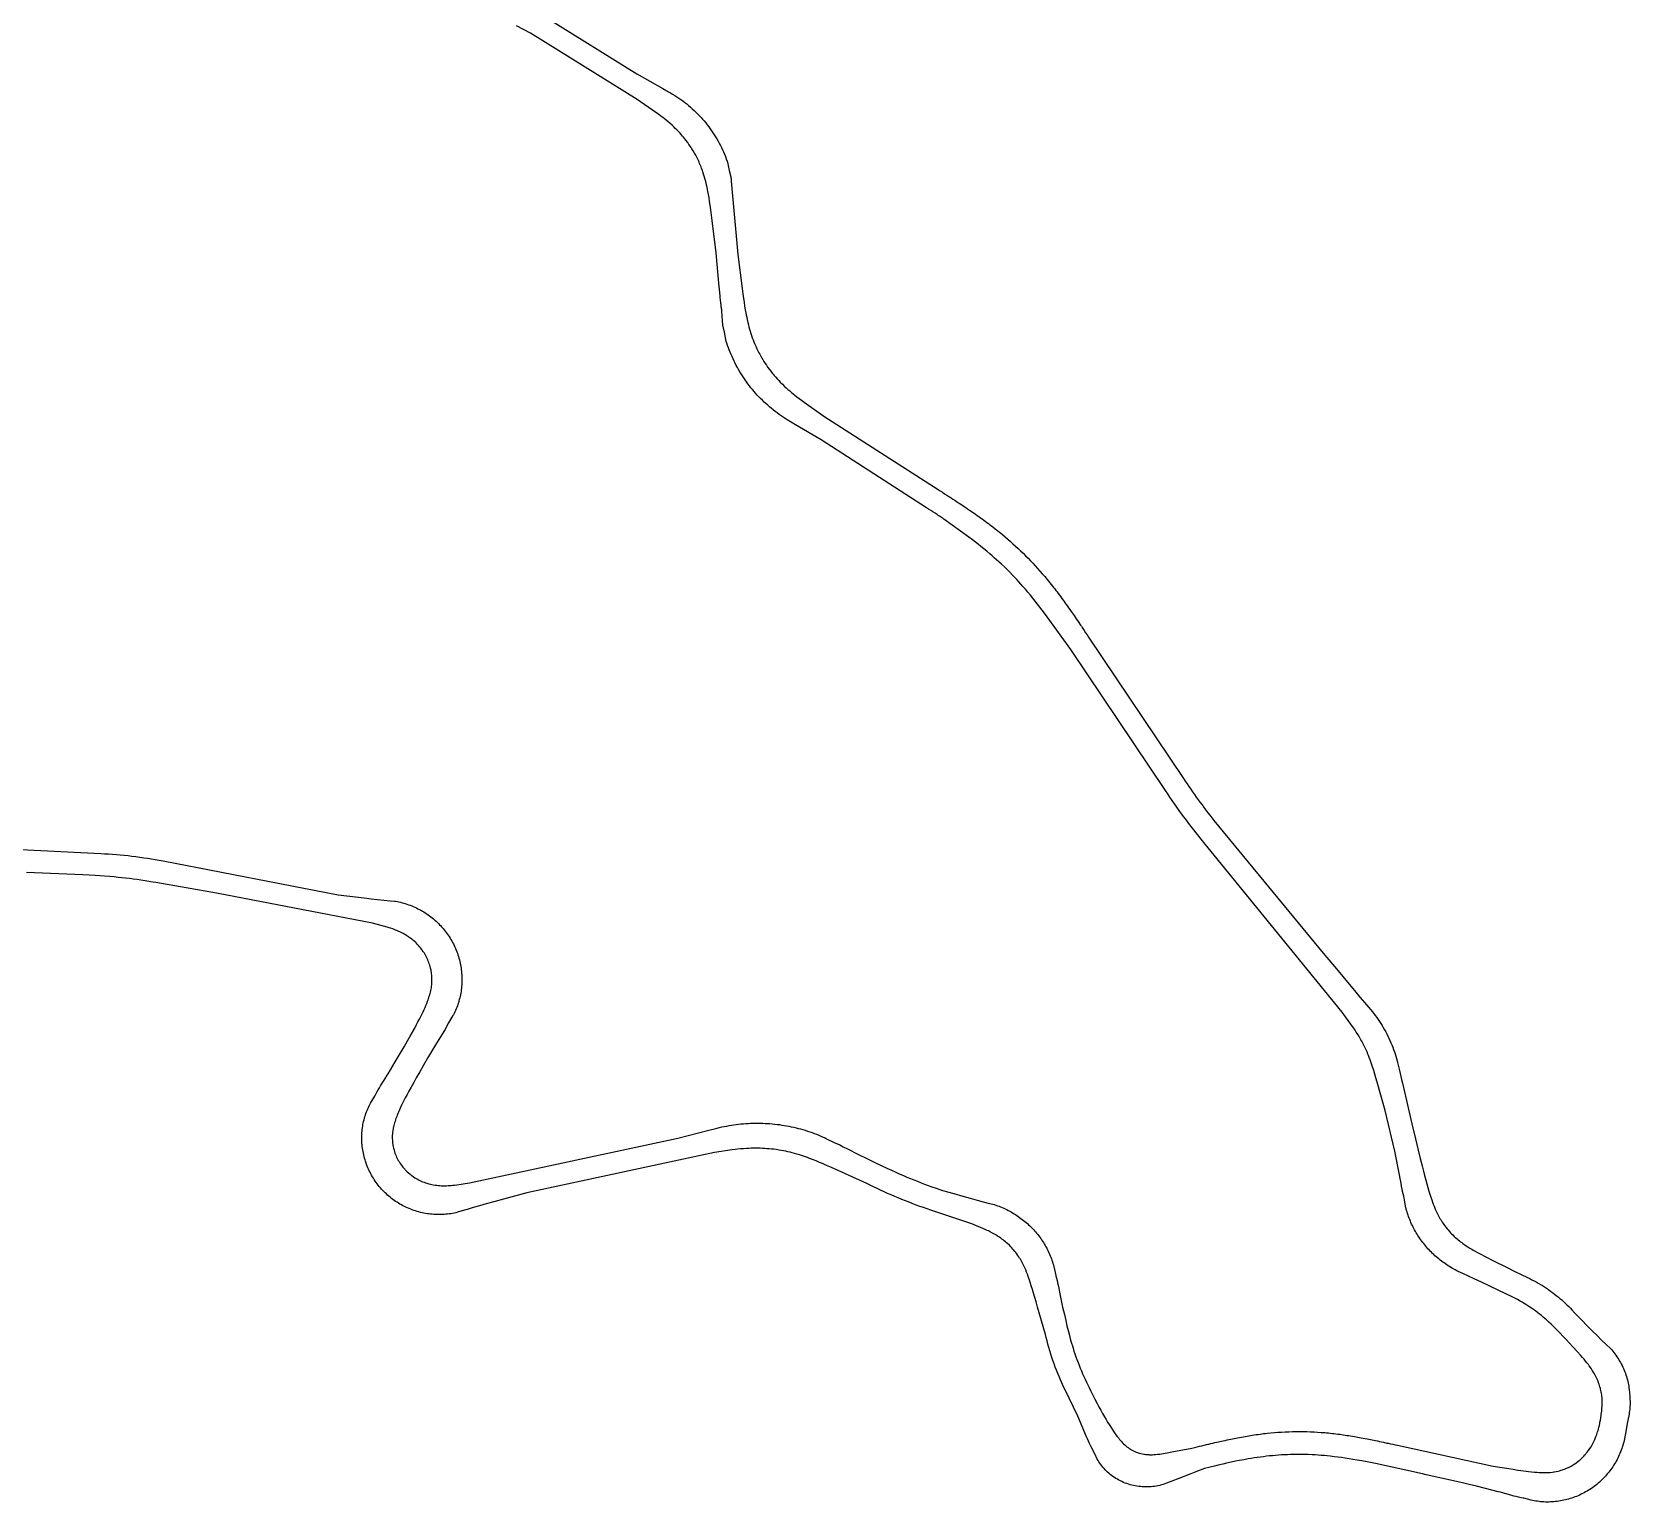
# Model space of a CAD drawing. Header units: metres. Extents: x 4690832 to 4692903, y 2173906 to 2175590.
# Drawn here: x 4692385 to 4692903, y 2174505 to 2174981 of the extents above; entities that cross this region are included whole.
import ezdxf

# ---------------------------------------------------------------- set-up
doc = ezdxf.new("R2010")
doc.units = ezdxf.units.M

msp = doc.modelspace()

# ---------------------------------------------------------------- linework, layer by layer
at = {"flags": 128}
for points in [[(4692368.33, 2174716.78), (4692407.3, 2174714.89, -0.035492), (4692427.5, 2174712.47), (4692484.24, 2174701.54), (4692489.9, 2174700.83), (4692492.66, 2174700.49), (4692494.94, 2174700.23), (4692496.98, 2174700), (4692499.04, 2174699.78), (4692501.14, 2174699.57), (4692502.49, 2174699.44), (4692502.79, 2174699.39), (4692503.33, 2174699.29), (4692503.87, 2174699.19), (4692504.41, 2174699.07), (4692504.94, 2174698.93), (4692505.48, 2174698.79), (4692506, 2174698.64), (4692506.53, 2174698.47), (4692507.05, 2174698.29), (4692507.57, 2174698.11), (4692508.08, 2174697.91), (4692508.59, 2174697.7), (4692509.09, 2174697.48), (4692509.59, 2174697.25), (4692510.09, 2174697.01), (4692510.58, 2174696.76), (4692511.06, 2174696.49), (4692511.54, 2174696.22), (4692512.01, 2174695.94), (4692512.47, 2174695.65), (4692512.93, 2174695.34), (4692513.39, 2174695.03), (4692513.83, 2174694.71), (4692514.27, 2174694.38), (4692514.71, 2174694.04), (4692515.13, 2174693.69), (4692515.55, 2174693.33), (4692515.96, 2174692.97), (4692516.36, 2174692.59), (4692516.75, 2174692.21), (4692517.14, 2174691.82), (4692517.51, 2174691.42), (4692517.88, 2174691.01), (4692518.24, 2174690.59), (4692518.59, 2174690.17), (4692518.94, 2174689.74), (4692519.27, 2174689.3), (4692519.59, 2174688.86), (4692519.9, 2174688.41), (4692520.21, 2174687.95), (4692520.5, 2174687.48), (4692520.79, 2174687.01), (4692521.06, 2174686.54), (4692521.32, 2174686.06), (4692521.58, 2174685.57), (4692521.82, 2174685.08), (4692522.05, 2174684.58), (4692522.27, 2174684.08), (4692522.48, 2174683.57), (4692522.68, 2174683.06), (4692522.87, 2174682.55), (4692523.05, 2174682.03), (4692523.22, 2174681.51), (4692523.37, 2174680.98), (4692523.52, 2174680.45), (4692523.65, 2174679.92), (4692523.77, 2174679.39), (4692523.88, 2174678.85), (4692523.98, 2174678.31), (4692524.07, 2174677.77), (4692524.14, 2174677.23), (4692524.21, 2174676.69), (4692524.26, 2174676.15), (4692524.3, 2174675.6), (4692524.33, 2174675.06), (4692524.34, 2174674.51), (4692524.35, 2174673.97), (4692524.34, 2174673.43), (4692524.33, 2174672.88), (4692524.3, 2174672.34), (4692524.25, 2174671.8), (4692524.2, 2174671.26), (4692524.14, 2174670.72), (4692524.06, 2174670.19), (4692523.97, 2174669.66), (4692523.87, 2174669.13), (4692523.76, 2174668.6), (4692523.64, 2174668.08), (4692523.51, 2174667.56), (4692523.37, 2174667.04), (4692523.21, 2174666.53), (4692523.04, 2174666.02), (4692522.87, 2174665.52), (4692522.68, 2174665.02), (4692522.48, 2174664.53), (4692522.27, 2174664.05), (4692522.05, 2174663.57), (4692521.82, 2174663.1), (4692521.57, 2174662.64), (4692521.44, 2174662.4), (4692520.8, 2174661.31), (4692520.05, 2174660.04), (4692519.27, 2174658.59), (4692518.89, 2174657.91), (4692518.49, 2174657.24), (4692517.96, 2174656.36), (4692517.42, 2174655.48), (4692515.83, 2174652.93), (4692513.56, 2174649.08), (4692511.93, 2174646.29), (4692510.68, 2174644.15), (4692509.57, 2174642.21), (4692508.72, 2174640.71), (4692507.88, 2174639.2), (4692507.17, 2174637.9), (4692506.59, 2174636.81), (4692506.01, 2174635.72), (4692505.57, 2174634.85), (4692505.13, 2174633.97), (4692504.81, 2174633.31), (4692504.39, 2174632.42), (4692503.99, 2174631.52), (4692503.61, 2174630.61), (4692503.42, 2174630.15), (4692503.24, 2174629.7), (4692502.99, 2174629.01), (4692502.83, 2174628.56), (4692502.68, 2174628.1), (4692502.54, 2174627.64), (4692502.41, 2174627.18), (4692502.28, 2174626.71), (4692502.17, 2174626.24), (4692502.12, 2174626), (4692502.07, 2174625.78), (4692501.95, 2174625.07), (4692501.89, 2174624.6), (4692501.84, 2174624.14), (4692501.8, 2174623.42), (4692501.79, 2174622.95), (4692501.8, 2174622.48), (4692501.82, 2174622.01), (4692501.85, 2174621.53), (4692501.9, 2174621.06), (4692501.93, 2174620.83), (4692502.01, 2174620.36), (4692502.09, 2174619.89), (4692502.19, 2174619.43), (4692502.37, 2174618.73), (4692502.51, 2174618.29), (4692502.66, 2174617.84), (4692502.82, 2174617.4), (4692503, 2174616.95), (4692503.19, 2174616.52), (4692503.29, 2174616.31), (4692503.5, 2174615.88), (4692503.73, 2174615.46), (4692503.97, 2174615.05), (4692504.09, 2174614.85), (4692504.35, 2174614.45), (4692504.62, 2174614.05), (4692504.75, 2174613.87), (4692505.19, 2174613.3), (4692505.5, 2174612.93), (4692505.81, 2174612.57), (4692505.97, 2174612.41), (4692506.3, 2174612.06), (4692506.65, 2174611.73), (4692506.99, 2174611.41), (4692507.54, 2174610.95), (4692507.92, 2174610.65), (4692508.11, 2174610.51), (4692508.7, 2174610.1), (4692509.1, 2174609.84), (4692509.5, 2174609.6), (4692509.92, 2174609.36), (4692510.12, 2174609.25), (4692510.55, 2174609.03), (4692510.97, 2174608.83), (4692511.41, 2174608.64), (4692511.62, 2174608.55), (4692512.07, 2174608.38), (4692512.53, 2174608.21), (4692512.98, 2174608.07), (4692513.67, 2174607.87), (4692514.14, 2174607.75), (4692514.6, 2174607.65), (4692515.06, 2174607.56), (4692515.78, 2174607.44), (4692516.25, 2174607.38), (4692516.73, 2174607.33), (4692517.21, 2174607.29), (4692517.68, 2174607.26), (4692518.42, 2174607.24), (4692518.9, 2174607.24), (4692519.37, 2174607.25), (4692519.86, 2174607.27), (4692520.34, 2174607.3), (4692520.83, 2174607.34), (4692521.31, 2174607.39), (4692522.04, 2174607.47), (4692526.81, 2174608.16), (4692594.33, 2174622.64), (4692604.36, 2174625.2), (4692606.58, 2174625.78), (4692607.84, 2174626.11), (4692608.61, 2174626.28), (4692609.37, 2174626.44), (4692610.14, 2174626.59), (4692610.91, 2174626.73), (4692611.68, 2174626.86), (4692612.46, 2174626.97), (4692613.23, 2174627.08), (4692614.01, 2174627.17), (4692614.78, 2174627.25), (4692615.56, 2174627.32), (4692616.34, 2174627.38), (4692617.12, 2174627.43), (4692617.9, 2174627.47), (4692618.68, 2174627.5), (4692619.46, 2174627.51), (4692620.25, 2174627.51), (4692621.03, 2174627.5), (4692621.81, 2174627.49), (4692622.59, 2174627.45), (4692623.37, 2174627.41), (4692624.15, 2174627.36), (4692624.93, 2174627.29), (4692625.7, 2174627.22), (4692626.48, 2174627.13), (4692627.25, 2174627.03), (4692628.02, 2174626.92), (4692628.79, 2174626.8), (4692629.56, 2174626.67), (4692630.33, 2174626.52), (4692631.09, 2174626.37), (4692631.85, 2174626.2), (4692632.61, 2174626.02), (4692633.36, 2174625.84), (4692634.11, 2174625.64), (4692634.86, 2174625.43), (4692635.61, 2174625.2), (4692636.35, 2174624.97), (4692637.08, 2174624.73), (4692637.81, 2174624.47), (4692638.54, 2174624.21), (4692639.26, 2174623.93), (4692639.97, 2174623.64), (4692640.68, 2174623.34), (4692641.38, 2174623.03), (4692642.08, 2174622.71), (4692642.54, 2174622.49), (4692644.97, 2174621.3), (4692646.77, 2174620.45), (4692647.91, 2174619.89), (4692649.27, 2174619.2), (4692652.61, 2174617.52), (4692655.73, 2174615.99), (4692658.19, 2174614.79), (4692660.2, 2174613.83), (4692662, 2174612.98), (4692663.57, 2174612.25), (4692664.91, 2174611.64), (4692666.04, 2174611.14), (4692667.4, 2174610.55), (4692668.54, 2174610.06), (4692669.68, 2174609.59), (4692670.82, 2174609.13), (4692671.97, 2174608.67), (4692673.13, 2174608.23), (4692674.29, 2174607.79), (4692675.45, 2174607.36), (4692676.62, 2174606.94), (4692678.02, 2174606.45), (4692679.19, 2174606.05), (4692680.11, 2174605.75), (4692683.71, 2174604.71), (4692686.63, 2174603.89), (4692689.07, 2174603.21), (4692691.29, 2174602.6), (4692693.28, 2174602.07), (4692695.3, 2174601.54), (4692696.34, 2174601.27), (4692696.87, 2174601.11), (4692697.39, 2174600.94), (4692697.9, 2174600.76), (4692698.41, 2174600.57), (4692698.91, 2174600.37), (4692699.41, 2174600.17), (4692699.91, 2174599.95), (4692700.4, 2174599.72), (4692700.89, 2174599.49), (4692701.37, 2174599.25), (4692701.85, 2174599), (4692702.33, 2174598.74), (4692702.8, 2174598.47), (4692703.26, 2174598.19), (4692703.72, 2174597.9), (4692704.18, 2174597.61), (4692704.63, 2174597.31), (4692705.07, 2174596.99), (4692705.51, 2174596.68), (4692705.94, 2174596.35), (4692706.36, 2174596.02), (4692706.78, 2174595.67), (4692707.19, 2174595.32), (4692707.6, 2174594.97), (4692707.99, 2174594.6), (4692708.39, 2174594.23), (4692708.77, 2174593.85), (4692709.15, 2174593.47), (4692709.52, 2174593.08), (4692709.88, 2174592.68), (4692710.24, 2174592.27), (4692710.58, 2174591.86), (4692710.92, 2174591.44), (4692711.25, 2174591.02), (4692711.58, 2174590.59), (4692711.89, 2174590.16), (4692712.2, 2174589.72), (4692712.49, 2174589.27), (4692712.78, 2174588.82), (4692713.06, 2174588.37), (4692713.34, 2174587.91), (4692713.6, 2174587.44), (4692713.85, 2174586.97), (4692714.1, 2174586.5), (4692714.33, 2174586.03), (4692714.55, 2174585.55), (4692714.77, 2174585.06), (4692714.98, 2174584.57), (4692715.17, 2174584.08), (4692715.36, 2174583.59), (4692715.53, 2174583.1), (4692715.7, 2174582.6), (4692715.85, 2174582.1), (4692716, 2174581.6), (4692716.13, 2174581.09), (4692716.76, 2174578.21), (4692716.8, 2174578.04), (4692716.99, 2174577.3), (4692717.18, 2174576.55), (4692717.36, 2174575.8), (4692717.53, 2174575.04), (4692717.74, 2174574.03), (4692717.99, 2174572.78), (4692718.41, 2174570.57), (4692719.01, 2174567.91), (4692719.56, 2174565.48), (4692720.01, 2174563.54), (4692720.41, 2174561.84), (4692720.77, 2174560.39), (4692721.08, 2174559.18), (4692721.34, 2174558.21), (4692721.6, 2174557.25), (4692721.87, 2174556.29), (4692722.15, 2174555.34), (4692722.37, 2174554.64), (4692722.67, 2174553.69), (4692722.99, 2174552.75), (4692723.31, 2174551.83), (4692723.65, 2174550.91), (4692723.99, 2174549.99), (4692724.35, 2174549.07), (4692724.71, 2174548.16), (4692725.09, 2174547.25), (4692725.48, 2174546.34), (4692725.88, 2174545.44), (4692726.28, 2174544.53), (4692726.7, 2174543.63), (4692727.12, 2174542.73), (4692727.56, 2174541.84), (4692728.11, 2174540.72), (4692728.67, 2174539.6), (4692729.48, 2174538.04), (4692730.17, 2174536.71), (4692730.75, 2174535.62), (4692731.35, 2174534.53), (4692731.95, 2174533.45), (4692732.57, 2174532.37), (4692733.06, 2174531.53), (4692733.57, 2174530.68), (4692734.08, 2174529.84), (4692734.48, 2174529.22), (4692735.01, 2174528.4), (4692735.42, 2174527.79), (4692735.84, 2174527.19), (4692736.28, 2174526.59), (4692736.72, 2174526.01), (4692737.17, 2174525.43), (4692737.48, 2174525.07), (4692737.79, 2174524.7), (4692738.11, 2174524.34), (4692738.44, 2174523.99), (4692738.78, 2174523.65), (4692739.12, 2174523.32), (4692739.47, 2174523.01), (4692739.83, 2174522.7), (4692740.2, 2174522.42), (4692740.58, 2174522.15), (4692740.96, 2174521.9), (4692741.36, 2174521.66), (4692741.76, 2174521.45), (4692742.19, 2174521.24), (4692742.39, 2174521.14), (4692742.82, 2174520.97), (4692743.26, 2174520.81), (4692743.48, 2174520.73), (4692743.92, 2174520.6), (4692744.38, 2174520.48), (4692744.84, 2174520.38), (4692745.3, 2174520.29), (4692745.53, 2174520.25), (4692746, 2174520.19), (4692746.46, 2174520.15), (4692746.94, 2174520.12), (4692747.17, 2174520.11), (4692747.65, 2174520.1), (4692748.12, 2174520.1), (4692748.6, 2174520.12), (4692749.07, 2174520.15), (4692749.79, 2174520.22), (4692750.52, 2174520.31), (4692750.99, 2174520.38), (4692751.71, 2174520.5), (4692752.19, 2174520.59), (4692752.91, 2174520.73), (4692754.39, 2174521.05), (4692760.82, 2174522.22), (4692761.81, 2174522.46, -0.000426), (4692764.86, 2174523.19, -0.000851), (4692766.4, 2174523.55, -0.001703), (4692768.96, 2174524.15, -0.002129), (4692771.03, 2174524.61, -0.00298), (4692773.52, 2174525.14, -0.003406), (4692775.72, 2174525.58, -0.004257), (4692778.2, 2174526.03, -0.004683), (4692780.47, 2174526.41, -0.005534), (4692782.96, 2174526.77, -0.00596), (4692785.29, 2174527.05, -0.048996), (4692803.96, 2174527.24, -0.00596), (4692806.3, 2174527.01, -0.005534), (4692808.79, 2174526.7, -0.004683), (4692811.07, 2174526.37, -0.004257), (4692813.56, 2174525.97, -0.003406), (4692815.77, 2174525.58, -0.00298), (4692818.27, 2174525.1, -0.002129), (4692820.35, 2174524.68, -0.001703), (4692822.93, 2174524.14, -0.000851), (4692824.47, 2174523.8, -0.000426), (4692827.54, 2174523.14), (4692858.51, 2174516.36), (4692863.55, 2174515.63), (4692865.03, 2174515.37), (4692866.51, 2174515.13), (4692867.49, 2174514.98), (4692868.48, 2174514.84), (4692869.22, 2174514.74), (4692869.95, 2174514.65), (4692870.93, 2174514.54), (4692871.91, 2174514.45), (4692872.64, 2174514.4), (4692873.37, 2174514.35), (4692874.34, 2174514.32), (4692874.83, 2174514.31), (4692875.32, 2174514.31), (4692875.8, 2174514.32), (4692876.53, 2174514.35), (4692877, 2174514.38), (4692877.72, 2174514.45), (4692878.2, 2174514.52), (4692878.43, 2174514.56), (4692878.89, 2174514.64), (4692879.6, 2174514.79), (4692880.05, 2174514.91), (4692880.5, 2174515.04), (4692880.96, 2174515.18), (4692881.18, 2174515.26), (4692881.63, 2174515.43), (4692881.85, 2174515.51), (4692882.29, 2174515.69), (4692882.94, 2174515.99), (4692883.37, 2174516.21), (4692883.58, 2174516.32), (4692883.78, 2174516.43), (4692884.41, 2174516.79), (4692884.81, 2174517.05), (4692885.01, 2174517.18), (4692885.39, 2174517.45), (4692885.97, 2174517.88), (4692886.34, 2174518.19), (4692886.53, 2174518.34), (4692886.7, 2174518.49), (4692887.24, 2174518.98), (4692887.58, 2174519.31), (4692887.91, 2174519.65), (4692888.23, 2174520.01), (4692888.38, 2174520.18), (4692888.7, 2174520.55), (4692889, 2174520.93), (4692889.29, 2174521.31), (4692889.42, 2174521.49), (4692889.83, 2174522.09), (4692890.22, 2174522.7), (4692890.46, 2174523.11), (4692890.69, 2174523.52), (4692891.03, 2174524.17), (4692891.24, 2174524.6), (4692891.44, 2174525.04), (4692891.72, 2174525.71), (4692891.89, 2174526.16), (4692892.06, 2174526.62), (4692892.22, 2174527.08), (4692892.36, 2174527.53), (4692892.5, 2174527.99), (4692892.63, 2174528.46), (4692892.75, 2174528.92), (4692892.92, 2174529.64), (4692893.03, 2174530.12), (4692893.12, 2174530.6), (4692893.26, 2174531.33), (4692893.38, 2174532.05), (4692893.5, 2174532.77), (4692893.56, 2174533.25), (4692893.68, 2174534.22), (4692893.73, 2174534.7), (4692893.77, 2174535.19), (4692893.81, 2174535.67), (4692893.84, 2174536.41), (4692893.85, 2174536.88), (4692893.85, 2174537.12), (4692893.84, 2174537.6), (4692893.82, 2174538.08), (4692893.78, 2174538.55), (4692893.73, 2174539.02), (4692893.68, 2174539.5), (4692893.6, 2174539.97), (4692893.52, 2174540.43), (4692893.42, 2174540.9), (4692893.31, 2174541.37), (4692893.25, 2174541.6), (4692893.12, 2174542.06), (4692892.98, 2174542.51), (4692892.83, 2174542.97), (4692892.67, 2174543.41), (4692892.4, 2174544.09), (4692892.21, 2174544.53), (4692892.02, 2174544.96), (4692891.81, 2174545.39), (4692891.58, 2174545.82), (4692891.35, 2174546.25), (4692891.11, 2174546.67), (4692890.74, 2174547.29), (4692890.34, 2174547.9), (4692890.07, 2174548.3), (4692889.64, 2174548.9), (4692889.35, 2174549.29), (4692888.9, 2174549.87), (4692888.45, 2174550.44), (4692887.98, 2174551), (4692887.5, 2174551.56), (4692886.84, 2174552.3), (4692885.85, 2174553.4), (4692884.34, 2174555.06), (4692883.16, 2174556.34), (4692882.14, 2174557.44), (4692881.11, 2174558.53), (4692880.25, 2174559.43), (4692879.38, 2174560.32), (4692878.67, 2174561.03), (4692877.97, 2174561.73), (4692877.26, 2174562.41), (4692876.54, 2174563.09), (4692875.8, 2174563.75), (4692875.26, 2174564.23), (4692874.7, 2174564.71), (4692874.14, 2174565.17), (4692873.56, 2174565.63), (4692872.98, 2174566.08), (4692872.19, 2174566.67), (4692871.59, 2174567.11), (4692870.98, 2174567.53), (4692870.37, 2174567.94), (4692869.75, 2174568.34), (4692869.13, 2174568.74), (4692868.51, 2174569.12), (4692867.88, 2174569.5), (4692867.24, 2174569.87), (4692866.38, 2174570.36), (4692865.74, 2174570.71), (4692865.31, 2174570.94), (4692864.68, 2174571.26), (4692860.4, 2174573.32), (4692857.22, 2174574.84), (4692854.7, 2174576.03), (4692852.4, 2174577.1), (4692850.54, 2174577.96), (4692848.65, 2174578.81), (4692847.2, 2174579.47), (4692846.71, 2174579.71), (4692846.24, 2174579.96), (4692845.76, 2174580.22), (4692845.29, 2174580.48), (4692844.83, 2174580.75), (4692844.37, 2174581.03), (4692843.92, 2174581.31), (4692843.47, 2174581.61), (4692843.02, 2174581.91), (4692842.58, 2174582.22), (4692842.15, 2174582.53), (4692841.72, 2174582.85), (4692841.29, 2174583.18), (4692840.87, 2174583.52), (4692840.46, 2174583.86), (4692840.05, 2174584.21), (4692839.65, 2174584.57), (4692839.26, 2174584.93), (4692838.87, 2174585.3), (4692838.49, 2174585.68), (4692838.11, 2174586.06), (4692837.74, 2174586.45), (4692837.38, 2174586.84), (4692837.02, 2174587.24), (4692836.67, 2174587.65), (4692836.33, 2174588.06), (4692836, 2174588.48), (4692835.67, 2174588.9), (4692835.35, 2174589.33), (4692835.03, 2174589.76), (4692834.73, 2174590.2), (4692834.43, 2174590.64), (4692834.14, 2174591.09), (4692833.86, 2174591.54), (4692833.58, 2174591.99), (4692833.31, 2174592.45), (4692833.05, 2174592.92), (4692832.8, 2174593.39), (4692832.56, 2174593.86), (4692832.33, 2174594.33), (4692832.1, 2174594.81), (4692831.88, 2174595.29), (4692831.68, 2174595.78), (4692831.48, 2174596.27), (4692831.28, 2174596.76), (4692831.1, 2174597.25), (4692830.93, 2174597.75), (4692830.77, 2174598.24), (4692830.61, 2174598.74), (4692830.47, 2174599.25), (4692830.33, 2174599.75), (4692830.26, 2174600.03), (4692829.65, 2174603.23), (4692829.51, 2174603.83), (4692829.34, 2174604.58), (4692829.17, 2174605.34), (4692829.02, 2174606.1), (4692828.83, 2174607.11), (4692828.65, 2174608.12), (4692828.4, 2174609.62), (4692828.2, 2174610.82), (4692826.7, 2174618.46), (4692823.52, 2174631.64), (4692820.95, 2174640.75), (4692820.54, 2174642.18), (4692820.18, 2174643.37), (4692819.82, 2174644.55), (4692819.44, 2174645.73), (4692819.2, 2174646.44), (4692818.88, 2174647.38), (4692818.63, 2174648.07), (4692818.37, 2174648.77), (4692818.1, 2174649.46), (4692817.92, 2174649.91), (4692817.64, 2174650.58), (4692817.34, 2174651.25), (4692817.03, 2174651.91), (4692816.71, 2174652.57), (4692816.49, 2174653.01), (4692816.27, 2174653.44), (4692815.92, 2174654.1), (4692815.68, 2174654.52), (4692815.31, 2174655.16), (4692814.93, 2174655.8), (4692814.55, 2174656.41), (4692814.15, 2174657.03), (4692813.75, 2174657.64), (4692813.33, 2174658.25), (4692812.91, 2174658.85), (4692809.56, 2174663.49), (4692764.73, 2174718.49, -0.023346), (4692752.32, 2174735.26), (4692721.67, 2174780.98), (4692713.99, 2174791.58), (4692713.11, 2174792.77), (4692712.37, 2174793.76), (4692711.63, 2174794.74), (4692710.87, 2174795.72), (4692710.11, 2174796.69), (4692709.34, 2174797.66), (4692708.56, 2174798.61), (4692707.77, 2174799.56), (4692706.96, 2174800.51), (4692706.15, 2174801.44), (4692705.49, 2174802.18), (4692704.82, 2174802.92), (4692704.15, 2174803.65), (4692703.46, 2174804.38), (4692702.78, 2174805.1), (4692701.9, 2174805.99), (4692701.03, 2174806.86), (4692700.14, 2174807.72), (4692699.24, 2174808.58), (4692698.33, 2174809.42), (4692697.61, 2174810.08), (4692696.87, 2174810.73), (4692696.13, 2174811.38), (4692695.39, 2174812.02), (4692694.45, 2174812.81), (4692693.49, 2174813.6), (4692692.53, 2174814.37), (4692691.76, 2174814.98), (4692690.78, 2174815.73), (4692689.8, 2174816.48), (4692688.61, 2174817.37), (4692680.54, 2174823.26, 0.00102), (4692679.07, 2174824.22, 0.000801), (4692677.68, 2174825.11, 0.000401), (4692674.88, 2174826.92), (4692640.71, 2174848.87), (4692632.42, 2174853.82), (4692629.75, 2174855.4), (4692629.08, 2174855.83), (4692628.42, 2174856.26), (4692627.77, 2174856.7), (4692627.13, 2174857.15), (4692626.49, 2174857.62), (4692625.86, 2174858.09), (4692625.24, 2174858.58), (4692624.63, 2174859.08), (4692624.03, 2174859.58), (4692623.43, 2174860.1), (4692622.85, 2174860.63), (4692622.27, 2174861.16), (4692621.7, 2174861.71), (4692621.14, 2174862.27), (4692620.6, 2174862.83), (4692620.06, 2174863.41), (4692619.53, 2174863.99), (4692619.01, 2174864.59), (4692618.5, 2174865.19), (4692618, 2174865.8), (4692617.52, 2174866.42), (4692617.04, 2174867.04), (4692616.57, 2174867.68), (4692616.12, 2174868.32), (4692615.67, 2174868.97), (4692615.24, 2174869.63), (4692614.82, 2174870.3), (4692614.41, 2174870.97), (4692614.01, 2174871.65), (4692613.62, 2174872.33), (4692613.25, 2174873.03), (4692612.89, 2174873.73), (4692612.54, 2174874.43), (4692612.2, 2174875.14), (4692611.87, 2174875.86), (4692611.56, 2174876.58), (4692611.25, 2174877.31), (4692610.97, 2174878.04), (4692610.69, 2174878.77), (4692610.43, 2174879.51), (4692610.18, 2174880.26), (4692610, 2174880.8), (4692609.39, 2174883.81), (4692608.92, 2174886.09), (4692608.58, 2174890.63, -0.003523), (4692608.4, 2174892.02, -0.003175), (4692608.23, 2174893.47, -0.00254), (4692608.04, 2174895.28, -0.00127), (4692607.94, 2174896.36, -0.000635), (4692607.74, 2174898.49), (4692606.74, 2174909.46), (4692605.46, 2174920.01), (4692605.24, 2174921.73), (4692605.01, 2174923.47), (4692604.8, 2174924.94), (4692604.62, 2174926.17), (4692604.43, 2174927.37), (4692604.26, 2174928.35), (4692604.08, 2174929.32), (4692603.94, 2174930.03), (4692603.78, 2174930.75), (4692603.62, 2174931.47), (4692603.45, 2174932.19), (4692603.27, 2174932.9), (4692603.07, 2174933.62), (4692602.87, 2174934.33), (4692602.65, 2174935.03), (4692602.42, 2174935.73), (4692602.26, 2174936.19), (4692602.02, 2174936.88), (4692601.84, 2174937.33), (4692601.57, 2174938.01), (4692601.38, 2174938.46), (4692601.18, 2174938.91), (4692600.98, 2174939.36), (4692600.77, 2174939.8), (4692600.45, 2174940.46), (4692600.11, 2174941.1), (4692599.76, 2174941.74), (4692599.27, 2174942.59), (4692598.88, 2174943.21), (4692598.62, 2174943.63), (4692598.35, 2174944.03), (4692597.93, 2174944.64), (4692597.51, 2174945.23), (4692596.92, 2174946.01), (4692596.62, 2174946.39), (4692596.15, 2174946.96), (4692595.83, 2174947.34), (4692595.52, 2174947.71), (4692595.02, 2174948.26), (4692594.53, 2174948.79), (4692594.02, 2174949.31), (4692593.5, 2174949.82), (4692592.97, 2174950.33), (4692592.43, 2174950.83), (4692591.69, 2174951.49), (4692591.13, 2174951.97), (4692590.56, 2174952.44), (4692589.98, 2174952.9), (4692589.41, 2174953.35), (4692588.83, 2174953.8), (4692588.04, 2174954.38), (4692587.24, 2174954.95), (4692581.12, 2174959.21), (4692546.54, 2174980.68), (4692541.99, 2174983.03)], [(4692552.16, 2174985.43), (4692581.03, 2174967.51), (4692589.46, 2174962.7), (4692591.26, 2174961.69), (4692591.94, 2174961.31), (4692592.62, 2174960.91), (4692593.3, 2174960.49), (4692593.97, 2174960.06), (4692594.63, 2174959.62), (4692595.28, 2174959.17), (4692595.92, 2174958.7), (4692596.55, 2174958.22), (4692597.18, 2174957.73), (4692597.79, 2174957.23), (4692598.39, 2174956.72), (4692598.99, 2174956.19), (4692599.57, 2174955.66), (4692600.15, 2174955.11), (4692600.71, 2174954.55), (4692601.26, 2174953.98), (4692601.8, 2174953.4), (4692602.33, 2174952.81), (4692602.85, 2174952.21), (4692603.36, 2174951.6), (4692603.85, 2174950.98), (4692604.34, 2174950.35), (4692604.81, 2174949.72), (4692605.27, 2174949.07), (4692605.71, 2174948.41), (4692606.14, 2174947.75), (4692606.56, 2174947.08), (4692606.97, 2174946.4), (4692607.36, 2174945.71), (4692607.75, 2174945.01), (4692608.11, 2174944.31), (4692608.47, 2174943.6), (4692608.8, 2174942.89), (4692609.13, 2174942.17), (4692609.44, 2174941.44), (4692609.74, 2174940.7), (4692610.02, 2174939.97), (4692610.3, 2174939.2), (4692610.38, 2174938.9), (4692610.97, 2174936.16), (4692611.44, 2174934.09, -0.032064), (4692611.64, 2174932.76), (4692613.81, 2174909.01), (4692615.18, 2174897.89), (4692615.41, 2174896.17), (4692615.61, 2174894.7), (4692615.78, 2174893.47), (4692615.97, 2174892.25), (4692616.17, 2174891.03), (4692616.34, 2174890.06), (4692616.48, 2174889.33), (4692616.63, 2174888.61), (4692616.78, 2174887.88), (4692617.01, 2174886.91), (4692617.18, 2174886.19), (4692617.37, 2174885.48), (4692617.56, 2174884.77), (4692617.77, 2174884.08), (4692617.99, 2174883.38), (4692618.21, 2174882.68), (4692618.45, 2174881.99), (4692618.71, 2174881.3), (4692618.98, 2174880.61), (4692619.17, 2174880.15), (4692619.35, 2174879.71), (4692619.65, 2174879.03), (4692619.96, 2174878.37), (4692620.28, 2174877.72), (4692620.61, 2174877.07), (4692620.84, 2174876.64), (4692621.19, 2174875.99), (4692621.56, 2174875.35), (4692621.81, 2174874.93), (4692622.2, 2174874.31), (4692622.6, 2174873.68), (4692623.01, 2174873.08), (4692623.42, 2174872.48), (4692624, 2174871.69), (4692624.45, 2174871.11), (4692624.91, 2174870.53), (4692625.22, 2174870.15), (4692625.54, 2174869.77), (4692626.02, 2174869.21), (4692626.51, 2174868.67), (4692627, 2174868.14), (4692627.51, 2174867.61), (4692628.2, 2174866.91), (4692628.91, 2174866.23), (4692629.46, 2174865.73), (4692630.01, 2174865.23), (4692630.57, 2174864.75), (4692631.13, 2174864.27), (4692631.7, 2174863.8), (4692632.27, 2174863.35), (4692632.85, 2174862.89), (4692633.63, 2174862.3), (4692634.42, 2174861.71), (4692635.22, 2174861.13), (4692641.62, 2174856.6), (4692678.66, 2174832.8, -0.000401), (4692681.47, 2174831, -0.000801), (4692682.88, 2174830.09, -0.001603), (4692685.22, 2174828.55, -0.002003), (4692687.1, 2174827.31, -0.002804), (4692689.34, 2174825.79, -0.003205), (4692691.29, 2174824.43, -0.004006), (4692693.46, 2174822.87, -0.004407), (4692695.42, 2174821.42, -0.005208), (4692697.53, 2174819.79, -0.005609), (4692699.47, 2174818.22, -0.04224), (4692712.41, 2174805.53, -0.005609), (4692714.01, 2174803.63, -0.005208), (4692715.68, 2174801.55, -0.004407), (4692717.18, 2174799.62, -0.004006), (4692718.78, 2174797.47, -0.003205), (4692720.17, 2174795.55, -0.002804), (4692721.74, 2174793.34, -0.002003), (4692723.02, 2174791.49, -0.001603), (4692724.6, 2174789.18, -0.000801), (4692725.53, 2174787.79, -0.000401), (4692727.4, 2174785.01), (4692758.14, 2174739.15, 0.019325), (4692767.98, 2174725.63), (4692803.45, 2174682.64), (4692808.24, 2174676.85), (4692811.29, 2174673.18), (4692813.55, 2174670.48), (4692815.34, 2174668.36), (4692816.82, 2174666.61), (4692818.16, 2174665.06), (4692818.84, 2174664.26), (4692819.34, 2174663.65), (4692819.83, 2174663.03), (4692820.3, 2174662.41), (4692820.77, 2174661.77), (4692821.22, 2174661.13), (4692821.66, 2174660.48), (4692822.09, 2174659.82), (4692822.51, 2174659.15), (4692822.92, 2174658.48), (4692823.31, 2174657.8), (4692823.69, 2174657.11), (4692824.05, 2174656.42), (4692824.41, 2174655.72), (4692824.75, 2174655.01), (4692825.07, 2174654.3), (4692825.39, 2174653.59), (4692825.68, 2174652.87), (4692825.97, 2174652.14), (4692826.24, 2174651.41), (4692826.5, 2174650.68), (4692826.74, 2174649.94), (4692826.96, 2174649.2), (4692827.17, 2174648.46), (4692827.37, 2174647.72), (4692827.49, 2174647.22), (4692828, 2174645.04), (4692828.36, 2174643.66), (4692828.6, 2174642.66), (4692828.84, 2174641.67), (4692829.12, 2174640.43), (4692830.05, 2174636.26), (4692832.17, 2174627.27), (4692833.32, 2174622.4), (4692834.2, 2174618.76), (4692834.85, 2174616.09), (4692835.46, 2174613.66), (4692835.89, 2174611.97), (4692836.27, 2174610.51), (4692836.66, 2174609.06), (4692836.99, 2174607.86), (4692837.33, 2174606.66), (4692837.69, 2174605.48), (4692837.98, 2174604.53), (4692838.28, 2174603.59), (4692838.6, 2174602.66), (4692838.84, 2174601.97), (4692839.09, 2174601.29), (4692839.36, 2174600.6), (4692839.73, 2174599.7), (4692840.03, 2174599.03), (4692840.23, 2174598.58), (4692840.44, 2174598.14), (4692840.66, 2174597.72), (4692840.88, 2174597.29), (4692841.12, 2174596.87), (4692841.36, 2174596.46), (4692841.61, 2174596.04), (4692842.01, 2174595.43), (4692842.28, 2174595.03), (4692842.55, 2174594.64), (4692842.84, 2174594.25), (4692843.13, 2174593.87), (4692843.59, 2174593.3), (4692843.9, 2174592.93), (4692844.39, 2174592.38), (4692844.71, 2174592.03), (4692845.05, 2174591.68), (4692845.39, 2174591.34), (4692845.92, 2174590.83), (4692846.46, 2174590.33), (4692846.82, 2174590.02), (4692847.18, 2174589.71), (4692847.56, 2174589.4), (4692847.94, 2174589.1), (4692848.32, 2174588.81), (4692848.72, 2174588.52), (4692849.32, 2174588.09), (4692849.72, 2174587.81), (4692850.33, 2174587.4), (4692850.95, 2174587.02), (4692851.57, 2174586.64), (4692852.05, 2174586.36), (4692858.24, 2174583.15), (4692859.03, 2174582.75), (4692862.63, 2174580.96), (4692865.34, 2174579.61), (4692867.62, 2174578.5), (4692869.69, 2174577.49), (4692870.39, 2174577.15), (4692871.09, 2174576.8), (4692871.78, 2174576.43), (4692872.46, 2174576.06), (4692873.14, 2174575.67), (4692873.82, 2174575.27), (4692874.48, 2174574.87), (4692875.14, 2174574.45), (4692875.8, 2174574.02), (4692876.44, 2174573.58), (4692877.08, 2174573.13), (4692877.71, 2174572.67), (4692878.33, 2174572.2), (4692878.94, 2174571.73), (4692879.55, 2174571.24), (4692880.14, 2174570.74), (4692880.73, 2174570.23), (4692881.31, 2174569.72), (4692881.88, 2174569.19), (4692882.43, 2174568.66), (4692882.98, 2174568.12), (4692883.52, 2174567.57), (4692884.04, 2174567.01), (4692884.88, 2174566.09), (4692887.16, 2174563.76), (4692889.11, 2174561.78), (4692890.73, 2174560.16), (4692892.18, 2174558.71), (4692893.65, 2174557.26), (4692895.16, 2174555.79), (4692896.53, 2174554.46), (4692896.91, 2174554.03), (4692897.26, 2174553.61), (4692897.61, 2174553.18), (4692897.95, 2174552.74), (4692898.28, 2174552.3), (4692898.6, 2174551.85), (4692898.9, 2174551.39), (4692899.2, 2174550.93), (4692899.48, 2174550.45), (4692899.76, 2174549.98), (4692900.02, 2174549.49), (4692900.27, 2174549), (4692900.51, 2174548.51), (4692900.74, 2174548.01), (4692900.95, 2174547.5), (4692901.15, 2174546.99), (4692901.35, 2174546.48), (4692901.52, 2174545.96), (4692901.69, 2174545.44), (4692901.85, 2174544.92), (4692901.99, 2174544.39), (4692902.12, 2174543.86), (4692902.23, 2174543.33), (4692902.33, 2174542.8), (4692902.42, 2174542.27), (4692902.5, 2174541.73), (4692902.57, 2174541.2), (4692902.78, 2174539.1), (4692902.82, 2174538.55), (4692902.84, 2174538.01), (4692902.86, 2174537.47), (4692902.86, 2174536.93), (4692902.85, 2174536.4), (4692902.83, 2174535.86), (4692902.8, 2174535.32), (4692902.75, 2174534.79), (4692902.7, 2174534.26), (4692902.63, 2174533.73), (4692902.54, 2174533.2), (4692902.45, 2174532.68), (4692901.96, 2174530.16), (4692901.58, 2174528.12), (4692901.05, 2174525.25), (4692900.93, 2174524.7), (4692900.8, 2174524.17), (4692900.66, 2174523.64), (4692900.51, 2174523.11), (4692900.35, 2174522.58), (4692900.17, 2174522.06), (4692899.99, 2174521.54), (4692899.79, 2174521.03), (4692899.58, 2174520.52), (4692899.37, 2174520.02), (4692899.14, 2174519.52), (4692898.9, 2174519.02), (4692898.65, 2174518.53), (4692898.39, 2174518.05), (4692898.12, 2174517.57), (4692897.84, 2174517.09), (4692897.55, 2174516.63), (4692897.25, 2174516.17), (4692896.94, 2174515.71), (4692896.62, 2174515.27), (4692896.29, 2174514.83), (4692895.95, 2174514.39), (4692895.6, 2174513.97), (4692895.25, 2174513.55), (4692894.88, 2174513.14), (4692894.51, 2174512.74), (4692894.13, 2174512.34), (4692893.74, 2174511.95), (4692893.34, 2174511.58), (4692892.93, 2174511.21), (4692892.52, 2174510.85), (4692892.09, 2174510.5), (4692891.67, 2174510.15), (4692891.23, 2174509.82), (4692890.79, 2174509.5), (4692890.34, 2174509.18), (4692889.88, 2174508.88), (4692889.42, 2174508.59), (4692888.95, 2174508.3), (4692888.48, 2174508.03), (4692888, 2174507.76), (4692887.51, 2174507.51), (4692887.02, 2174507.27), (4692886.53, 2174507.04), (4692886.03, 2174506.81), (4692885.52, 2174506.6), (4692885.02, 2174506.4), (4692884.5, 2174506.22), (4692883.99, 2174506.04), (4692883.47, 2174505.87), (4692882.95, 2174505.72), (4692882.42, 2174505.57), (4692881.9, 2174505.44), (4692881.37, 2174505.32), (4692880.84, 2174505.21), (4692880.3, 2174505.12), (4692879.77, 2174505.03), (4692879.24, 2174504.96), (4692878.7, 2174504.9), (4692878.16, 2174504.85), (4692877.63, 2174504.81), (4692877.09, 2174504.78), (4692876.55, 2174504.77), (4692876.02, 2174504.77), (4692875.49, 2174504.77), (4692874.95, 2174504.8), (4692874.42, 2174504.83), (4692873.89, 2174504.88), (4692873.37, 2174504.93), (4692872.85, 2174505), (4692872.33, 2174505.08), (4692871.81, 2174505.18), (4692871.3, 2174505.29), (4692870.79, 2174505.4), (4692868.44, 2174505.99), (4692868.28, 2174506.03), (4692867.53, 2174506.18), (4692866.76, 2174506.35), (4692866.01, 2174506.53), (4692865.25, 2174506.71), (4692864.26, 2174506.98), (4692863.03, 2174507.31), (4692860.84, 2174507.92), (4692860.13, 2174508.11), (4692856.02, 2174509.14), (4692853.12, 2174509.86), (4692850.7, 2174510.45), (4692848.52, 2174510.97), (4692846.58, 2174511.42), (4692836.84, 2174513.62), (4692835.56, 2174513.91), (4692820.42, 2174517.21), (4692819.35, 2174517.42), (4692817.65, 2174517.75), (4692815.95, 2174518.07), (4692814.49, 2174518.33), (4692813.03, 2174518.58), (4692811.82, 2174518.78), (4692810.6, 2174518.97), (4692809.39, 2174519.15), (4692808.17, 2174519.31), (4692806.95, 2174519.46), (4692805.73, 2174519.6), (4692804.75, 2174519.71), (4692803.77, 2174519.8), (4692802.79, 2174519.88), (4692801.8, 2174519.96), (4692800.82, 2174520.02), (4692799.83, 2174520.07), (4692798.6, 2174520.12), (4692797.61, 2174520.15), (4692796.61, 2174520.17), (4692795.37, 2174520.18), (4692794.13, 2174520.17), (4692792.88, 2174520.14), (4692791.89, 2174520.11), (4692790.9, 2174520.06), (4692789.92, 2174520.01), (4692788.93, 2174519.94), (4692787.95, 2174519.87), (4692786.98, 2174519.78), (4692786, 2174519.69), (4692785.02, 2174519.58), (4692784.05, 2174519.46), (4692783.07, 2174519.34), (4692782.09, 2174519.2), (4692781.12, 2174519.06), (4692780.14, 2174518.91), (4692779.17, 2174518.75), (4692777.7, 2174518.49), (4692776.24, 2174518.21), (4692775.02, 2174517.97), (4692773.56, 2174517.67), (4692772.09, 2174517.35), (4692770.87, 2174517.07), (4692769.41, 2174516.72), (4692768.2, 2174516.43), (4692766.78, 2174516.07), (4692765.02, 2174515.59), (4692762.67, 2174514.72), (4692760.53, 2174513.91), (4692758.6, 2174513.17), (4692756.66, 2174512.42), (4692754.43, 2174511.54), (4692752.65, 2174510.84), (4692752.11, 2174510.64), (4692751.56, 2174510.47), (4692751.01, 2174510.31), (4692750.46, 2174510.17), (4692749.9, 2174510.05), (4692749.34, 2174509.94), (4692748.77, 2174509.85), (4692748.21, 2174509.77), (4692747.64, 2174509.72), (4692747.07, 2174509.68), (4692746.5, 2174509.66), (4692745.93, 2174509.65), (4692745.36, 2174509.67), (4692744.79, 2174509.7), (4692744.22, 2174509.75), (4692743.65, 2174509.81), (4692743.09, 2174509.89), (4692742.53, 2174509.99), (4692741.98, 2174510.11), (4692741.42, 2174510.24), (4692740.88, 2174510.39), (4692740.34, 2174510.55), (4692739.8, 2174510.73), (4692739.27, 2174510.93), (4692738.75, 2174511.14), (4692738.23, 2174511.37), (4692737.72, 2174511.62), (4692737.22, 2174511.88), (4692736.73, 2174512.15), (4692736.25, 2174512.44), (4692735.78, 2174512.74), (4692735.32, 2174513.05), (4692734.87, 2174513.38), (4692734.43, 2174513.72), (4692734.01, 2174514.08), (4692733.59, 2174514.45), (4692733.19, 2174514.82), (4692732.8, 2174515.21), (4692732.43, 2174515.61), (4692732.07, 2174516.03), (4692731.72, 2174516.45), (4692731.39, 2174516.88), (4692731.07, 2174517.32), (4692730.77, 2174517.76), (4692730.49, 2174518.22), (4692730.22, 2174518.68), (4692729.97, 2174519.15), (4692729.74, 2174519.62), (4692728.77, 2174521.72), (4692728.28, 2174522.62), (4692728.04, 2174523.08), (4692727.69, 2174523.78), (4692727.36, 2174524.49), (4692727.03, 2174525.2), (4692726.72, 2174525.91), (4692723.89, 2174532.59), (4692719.68, 2174541.34, -0.051439), (4692713.67, 2174558.04), (4692713.42, 2174559.02), (4692711.37, 2174566.03), (4692710.86, 2174567.95), (4692710.4, 2174569.62), (4692710, 2174571.05), (4692709.59, 2174572.48), (4692709.23, 2174573.66), (4692708.86, 2174574.84), (4692708.48, 2174576.01), (4692708.16, 2174576.95), (4692707.83, 2174577.88), (4692707.57, 2174578.58), (4692707.3, 2174579.26), (4692707.03, 2174579.95), (4692706.73, 2174580.62), (4692706.43, 2174581.29), (4692706.23, 2174581.72), (4692705.9, 2174582.37), (4692705.55, 2174583.01), (4692705.31, 2174583.43), (4692705.06, 2174583.83), (4692704.81, 2174584.24), (4692704.54, 2174584.63), (4692704.11, 2174585.23), (4692703.83, 2174585.61), (4692703.53, 2174585.99), (4692703.23, 2174586.36), (4692702.91, 2174586.72), (4692702.58, 2174587.08), (4692702.25, 2174587.43), (4692701.74, 2174587.95), (4692701.21, 2174588.44), (4692700.85, 2174588.76), (4692700.48, 2174589.08), (4692700.11, 2174589.39), (4692699.73, 2174589.68), (4692699.35, 2174589.97), (4692698.96, 2174590.25), (4692698.56, 2174590.53), (4692697.95, 2174590.93), (4692697.33, 2174591.32), (4692696.92, 2174591.56), (4692696.5, 2174591.8), (4692696.07, 2174592.03), (4692695.64, 2174592.25), (4692694.98, 2174592.58), (4692694.54, 2174592.79), (4692693.87, 2174593.09), (4692689.57, 2174594.92), (4692676.32, 2174599.33, -0.032683), (4692657.75, 2174606.88), (4692655.51, 2174607.97), (4692644.08, 2174613.13), (4692642.49, 2174613.84), (4692641.14, 2174614.43), (4692640.23, 2174614.81), (4692639.09, 2174615.28), (4692637.94, 2174615.75), (4692637.02, 2174616.1), (4692636.34, 2174616.36), (4692635.41, 2174616.69), (4692634.72, 2174616.93), (4692633.79, 2174617.23), (4692632.84, 2174617.52), (4692632.13, 2174617.72), (4692631.41, 2174617.91), (4692630.69, 2174618.09), (4692629.99, 2174618.25), (4692629.27, 2174618.4), (4692628.56, 2174618.55), (4692627.83, 2174618.68), (4692627.11, 2174618.8), (4692626.14, 2174618.94), (4692625.4, 2174619.04), (4692624.66, 2174619.12), (4692623.93, 2174619.19), (4692623.19, 2174619.25), (4692622.47, 2174619.3), (4692621.74, 2174619.34), (4692621.01, 2174619.37), (4692620.27, 2174619.38), (4692619.54, 2174619.39), (4692618.8, 2174619.39), (4692618.06, 2174619.37), (4692617.32, 2174619.34), (4692616.58, 2174619.31), (4692615.6, 2174619.24), (4692614.62, 2174619.16), (4692613.63, 2174619.06), (4692612.91, 2174618.98), (4692611.94, 2174618.86), (4692606.24, 2174618.04), (4692545.37, 2174604.98), (4692537.81, 2174602.92), (4692534.65, 2174602.05), (4692532.21, 2174601.36), (4692530.01, 2174600.73), (4692528.03, 2174600.16), (4692526.04, 2174599.57), (4692524.01, 2174598.95), (4692522.96, 2174598.63), (4692522.41, 2174598.5), (4692521.87, 2174598.38), (4692521.32, 2174598.28), (4692520.78, 2174598.19), (4692520.23, 2174598.11), (4692519.68, 2174598.04), (4692519.13, 2174597.98), (4692518.58, 2174597.94), (4692518.03, 2174597.91), (4692517.48, 2174597.89), (4692516.93, 2174597.88), (4692516.38, 2174597.89), (4692515.82, 2174597.91), (4692515.27, 2174597.94), (4692514.72, 2174597.98), (4692514.17, 2174598.03), (4692513.62, 2174598.1), (4692513.08, 2174598.18), (4692512.53, 2174598.27), (4692511.99, 2174598.37), (4692511.45, 2174598.48), (4692510.91, 2174598.61), (4692510.38, 2174598.75), (4692509.85, 2174598.9), (4692509.32, 2174599.06), (4692508.79, 2174599.23), (4692508.27, 2174599.42), (4692507.76, 2174599.61), (4692507.24, 2174599.82), (4692506.74, 2174600.04), (4692506.23, 2174600.27), (4692505.74, 2174600.51), (4692505.25, 2174600.76), (4692504.76, 2174601.02), (4692504.28, 2174601.29), (4692503.81, 2174601.58), (4692503.34, 2174601.87), (4692502.88, 2174602.18), (4692502.42, 2174602.49), (4692501.98, 2174602.82), (4692501.54, 2174603.15), (4692501.11, 2174603.49), (4692500.68, 2174603.85), (4692500.27, 2174604.21), (4692499.86, 2174604.58), (4692499.46, 2174604.96), (4692499.07, 2174605.35), (4692498.68, 2174605.75), (4692498.31, 2174606.15), (4692497.95, 2174606.57), (4692497.59, 2174606.99), (4692497.24, 2174607.42), (4692496.91, 2174607.86), (4692496.58, 2174608.3), (4692496.26, 2174608.75), (4692495.96, 2174609.21), (4692495.66, 2174609.67), (4692495.38, 2174610.15), (4692495.1, 2174610.62), (4692494.84, 2174611.11), (4692494.58, 2174611.6), (4692494.34, 2174612.09), (4692494.11, 2174612.59), (4692493.89, 2174613.09), (4692493.68, 2174613.6), (4692493.48, 2174614.12), (4692493.29, 2174614.63), (4692493.12, 2174615.15), (4692492.95, 2174615.68), (4692492.8, 2174616.21), (4692492.66, 2174616.74), (4692492.53, 2174617.27), (4692492.42, 2174617.81), (4692492.31, 2174618.35), (4692492.22, 2174618.89), (4692492.14, 2174619.43), (4692492.07, 2174619.98), (4692492.02, 2174620.52), (4692491.97, 2174621.07), (4692491.94, 2174621.61), (4692491.92, 2174622.16), (4692491.91, 2174622.7), (4692491.92, 2174623.25), (4692491.94, 2174623.79), (4692491.96, 2174624.34), (4692492.01, 2174624.88), (4692492.06, 2174625.42), (4692492.13, 2174625.96), (4692492.2, 2174626.49), (4692492.29, 2174627.03), (4692492.39, 2174627.56), (4692492.51, 2174628.08), (4692492.63, 2174628.61), (4692492.77, 2174629.13), (4692492.92, 2174629.64), (4692493.08, 2174630.15), (4692493.25, 2174630.66), (4692493.44, 2174631.16), (4692493.63, 2174631.65), (4692493.84, 2174632.14), (4692494.05, 2174632.62), (4692494.28, 2174633.1), (4692494.52, 2174633.56), (4692494.65, 2174633.8), (4692494.78, 2174634.03), (4692496.14, 2174636.31), (4692496.83, 2174637.61), (4692497.21, 2174638.29), (4692497.61, 2174638.96), (4692498.01, 2174639.62), (4692498.55, 2174640.5), (4692499.36, 2174641.79), (4692500.17, 2174643.07), (4692500.42, 2174643.48), (4692502.71, 2174647.34), (4692504.35, 2174650.13), (4692505.61, 2174652.27), (4692506.73, 2174654.21), (4692507.59, 2174655.73), (4692508.32, 2174657.03), (4692509.05, 2174658.33), (4692509.64, 2174659.43), (4692510.11, 2174660.3), (4692510.57, 2174661.19), (4692511.13, 2174662.3), (4692511.46, 2174662.97), (4692511.78, 2174663.64), (4692512.09, 2174664.3), (4692512.4, 2174664.98), (4692512.68, 2174665.65), (4692512.96, 2174666.32), (4692513.23, 2174667), (4692513.4, 2174667.46), (4692513.56, 2174667.91), (4692513.79, 2174668.61), (4692513.93, 2174669.07), (4692514.06, 2174669.53), (4692514.18, 2174669.99), (4692514.29, 2174670.46), (4692514.38, 2174670.93), (4692514.46, 2174671.39), (4692514.52, 2174671.86), (4692514.58, 2174672.33), (4692514.62, 2174672.81), (4692514.64, 2174673.28), (4692514.65, 2174673.75), (4692514.65, 2174674.23), (4692514.63, 2174674.71), (4692514.6, 2174675.19), (4692514.58, 2174675.42), (4692514.53, 2174675.9), (4692514.46, 2174676.37), (4692514.38, 2174676.84), (4692514.34, 2174677.07), (4692514.19, 2174677.77), (4692514.07, 2174678.22), (4692513.93, 2174678.68), (4692513.79, 2174679.13), (4692513.63, 2174679.58), (4692513.46, 2174680.02), (4692513.28, 2174680.46), (4692513.08, 2174680.89), (4692512.87, 2174681.32), (4692512.65, 2174681.74), (4692512.42, 2174682.16), (4692512.18, 2174682.56), (4692511.92, 2174682.97), (4692511.79, 2174683.17), (4692511.52, 2174683.56), (4692511.38, 2174683.74), (4692510.94, 2174684.32), (4692510.64, 2174684.67), (4692510.33, 2174685.03), (4692510, 2174685.39), (4692509.84, 2174685.55), (4692509.5, 2174685.89), (4692509.16, 2174686.22), (4692508.8, 2174686.54), (4692508.44, 2174686.85), (4692508.07, 2174687.15), (4692507.68, 2174687.44), (4692507.3, 2174687.72), (4692507.11, 2174687.86), (4692506.5, 2174688.26), (4692506.09, 2174688.51), (4692505.68, 2174688.75), (4692505.26, 2174688.98), (4692504.84, 2174689.2), (4692504.4, 2174689.42), (4692503.74, 2174689.72), (4692503.31, 2174689.91), (4692502.86, 2174690.09), (4692502.41, 2174690.26), (4692501.96, 2174690.43), (4692501.26, 2174690.66), (4692500.8, 2174690.8), (4692500.09, 2174691.01), (4692495.39, 2174692.26), (4692444.78, 2174702.01), (4692425.17, 2174705.45), (4692423.46, 2174705.74), (4692421.75, 2174706.02), (4692420.29, 2174706.25), (4692419.07, 2174706.42), (4692417.84, 2174706.59), (4692416.62, 2174706.75), (4692415.39, 2174706.9), (4692414.16, 2174707.03), (4692412.93, 2174707.16), (4692411.7, 2174707.28), (4692410.22, 2174707.41), (4692408.49, 2174707.54), (4692407, 2174707.65), (4692405.51, 2174707.74), (4692403.52, 2174707.85), (4692401.54, 2174707.95), (4692383.3, 2174708.78)]]:
    msp.add_lwpolyline(points, format="xyb", dxfattribs=at)

doc.saveas('drawing.dxf')
